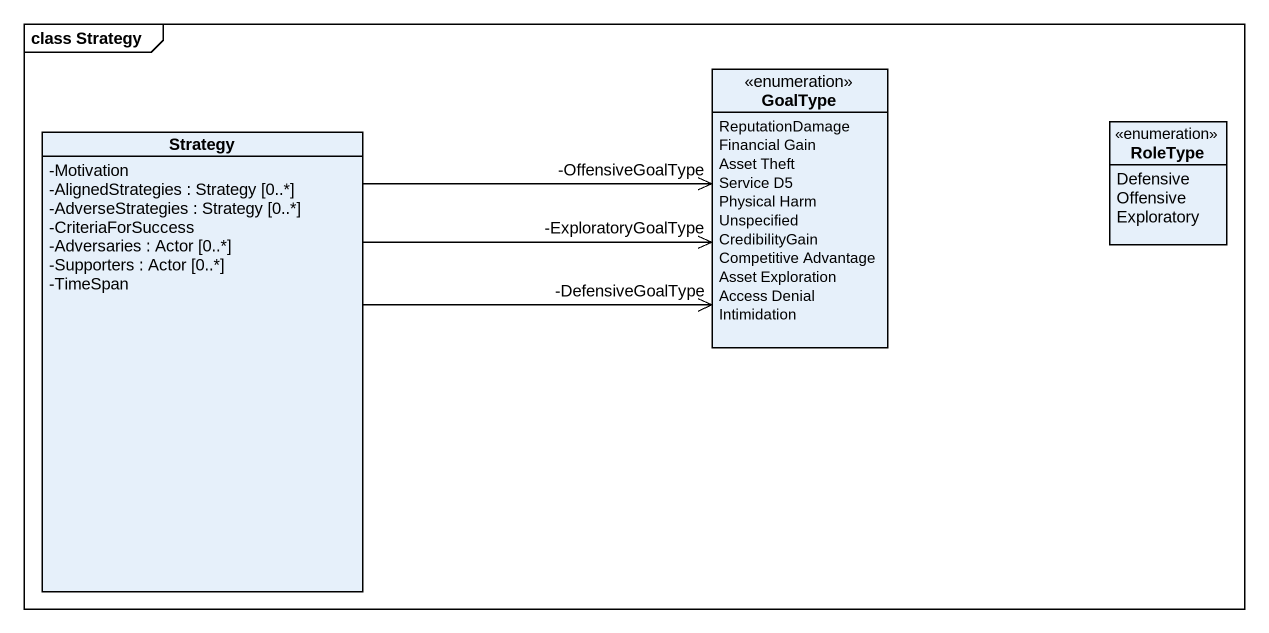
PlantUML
@startuml
mainframe class Strategy
hide circle
hide empty members
skinparam classAttributeIconSize 0
enum GoalType {
  ReputationDamage
  Financial Gain
  Asset Theft
  Service D5
  Physical Harm
  Unspecified
  CredibilityGain
  Competitive Advantage
  Asset Exploration
  Access Denial
  Intimidation
}
enum RoleType {
  Defensive
  Offensive
  Exploratory
}
class Strategy {
  -Motivation
  -AlignedStrategies : Strategy [0..*]
  -AdverseStrategies : Strategy [0..*]
  -CriteriaForSuccess
  -Adversaries : Actor [0..*]
  -Supporters : Actor [0..*]
  -TimeSpan
}
GoalType "-OffensiveGoalType" <-left- Strategy
Strategy -right-> "-ExploratoryGoalType" GoalType
Strategy -right-> "-DefensiveGoalType" GoalType
@enduml
